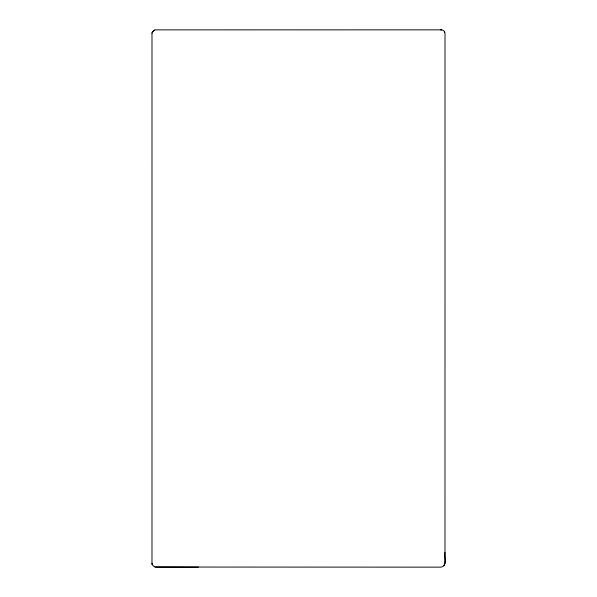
<?xml version="1.0" encoding="UTF-8"?>
<svg xmlns="http://www.w3.org/2000/svg" width="597" height="597" viewBox="0 0 597 597"><rect width="100%" height="100%" fill="white"/><g stroke="black" fill="none" stroke-linecap="round" stroke-linejoin="round"><path stroke-width="0.9" d="M445.004 552.441C443.996 556.561 447.817 566.165 440.974 567.15L155.13 567.031L198.398 567.12M154.317 566.732C156.093 567.635 151.198 564.956 151.981 563.307L151.996 33.171L152.392 31.932L154.832 29.954L156.354 29.872L440.414 29.857C442.713 29.425 445.063 31.231 445.011 33.619L444.981 563.538L443.967 565.732M151.981 33.178L152.399 31.939M152.869 31.357L154.847 29.954M440.407 29.857L441.78 29.85M444.399 31.544L444.728 32.141M152.16 564.202L152.451 564.769L151.981 563.307"/></g></svg>
